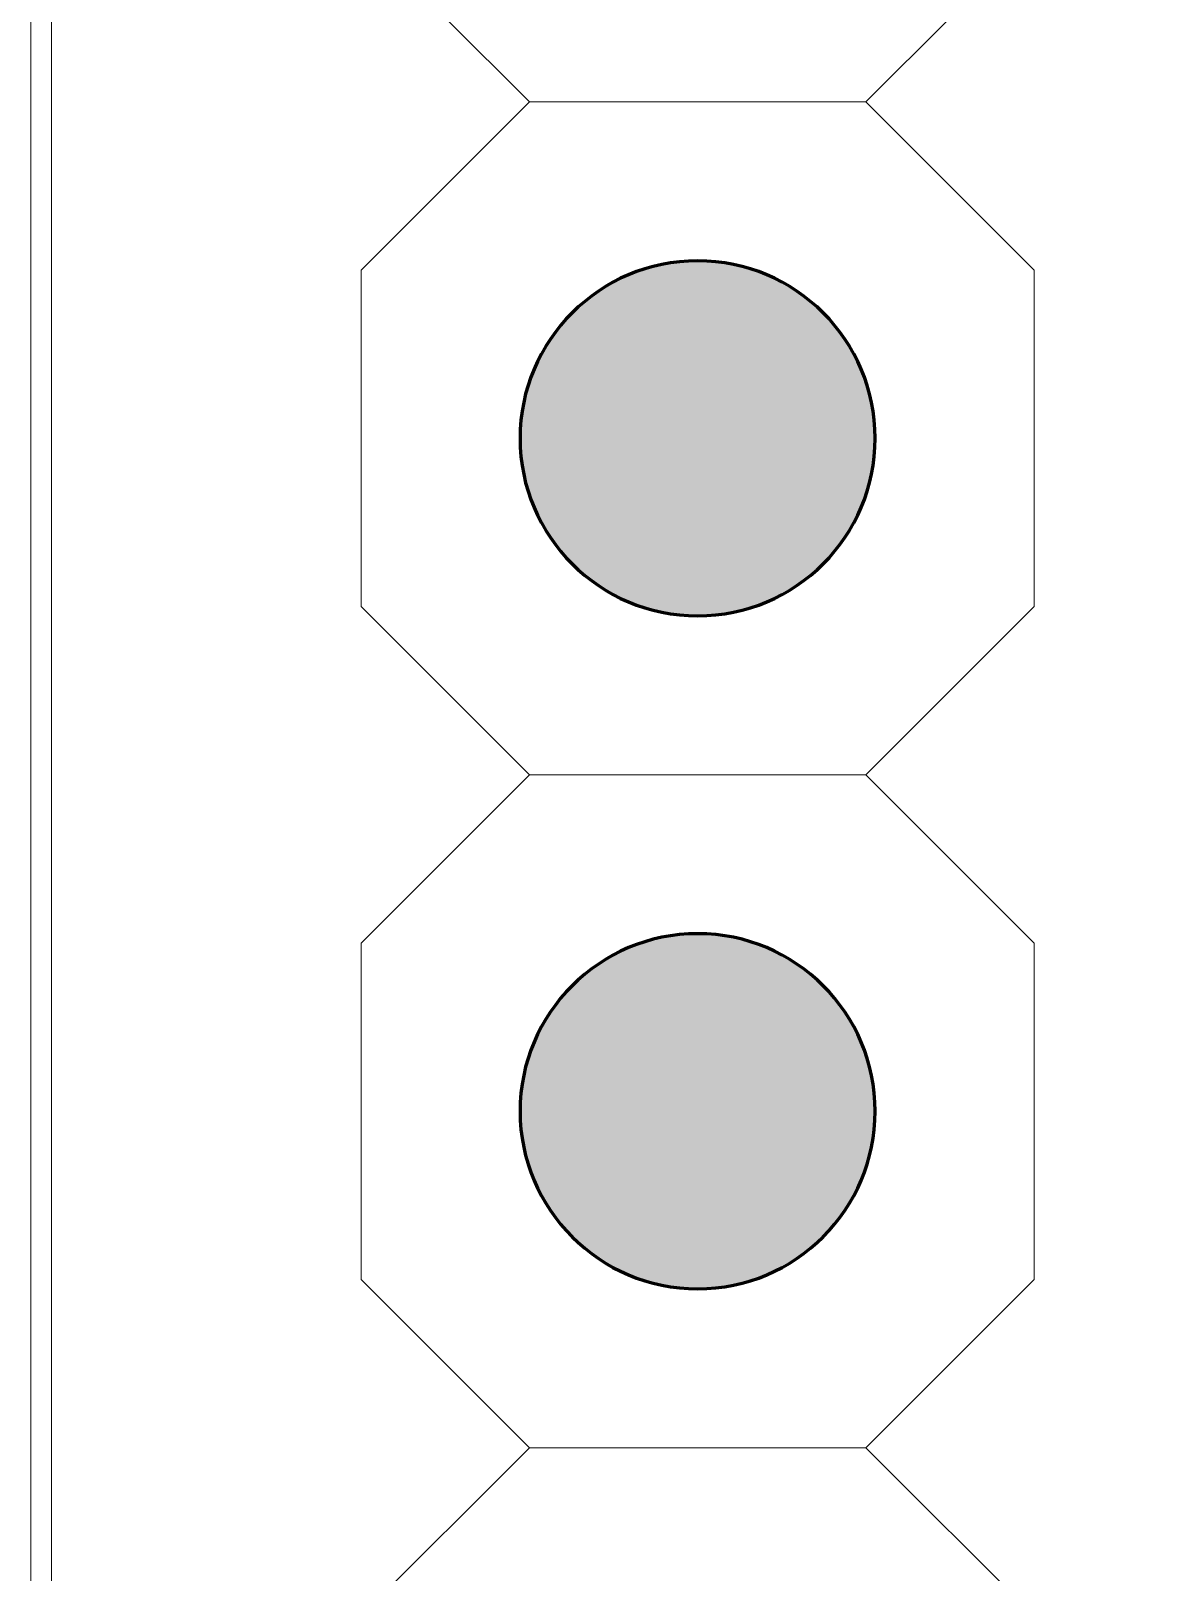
# Model space of a CAD drawing. Header units: inches. Extents: x 3.6 to 56.9, y 3.5 to 76.6.
# Drawn here: x 3.64 to 7.92, y 39.29 to 45.11 of the extents above; entities that cross this region are included whole.
import ezdxf

# ---------------------------------------------------------------- set-up
doc = ezdxf.new("R2010")
doc.units = ezdxf.units.IN
doc.header["$MEASUREMENT"] = 0
for name, color, linetype in [('board', 7, 'Continuous'), ('copper', 7, 'Continuous'), ('mask', 7, 'Continuous'), ('silk', 7, 'Continuous')]:
    doc.layers.add(name, color=color, linetype=linetype)

msp = doc.modelspace()

# ---------------------------------------------------------------- hatches: boundary and pattern name
at = {"layer": 'mask', "true_color": 0xffffff}
h = msp.add_hatch(color=7, dxfattribs=at)
edge = h.paths.add_edge_path()
edge.add_spline(control_points=[(6.1536, 42.9), (5.7834, 42.9), (5.4833, 43.2001), (5.4833, 43.5703), (5.4833, 43.9404), (5.7834, 44.2405), (6.1536, 44.2405), (6.5238, 44.2405), (6.8239, 43.9404), (6.8239, 43.5703), (6.8239, 43.2001), (6.5238, 42.9), (6.1536, 42.9)], knot_values=[0, 0, 0, 0, 1, 1, 1, 2, 2, 2, 3, 3, 3, 4, 4, 4, 4], degree=3, periodic=1)
h = msp.add_hatch(color=7, dxfattribs=at)
edge = h.paths.add_edge_path()
edge.add_spline(control_points=[(6.1536, 40.3598), (5.7834, 40.3598), (5.4833, 40.6599), (5.4833, 41.03), (5.4833, 41.4002), (5.7834, 41.7003), (6.1536, 41.7003), (6.5238, 41.7003), (6.8239, 41.4002), (6.8239, 41.03), (6.8239, 40.6599), (6.5238, 40.3598), (6.1536, 40.3598)], knot_values=[0, 0, 0, 0, 1, 1, 1, 2, 2, 2, 3, 3, 3, 4, 4, 4, 4], degree=3, periodic=1)

# ---------------------------------------------------------------- linework, layer by layer
at = {"layer": 'board', "color": 7, "lineweight": 20, "true_color": 0xffffff}
msp.add_lwpolyline([(3.6364, 60.5691), (56.8332, 60.5691), (56.8332, 3.7723), (3.6364, 3.7723), (3.6364, 60.5691)], dxfattribs=at)
msp.add_open_spline([(56.8521, 12.1646), (56.8521, 12.1646), (55.3337, 10.6434), (55.3337, 10.6434), (55.3337, 10.6434), (43.9474, 10.6434), (43.9474, 10.6434), (43.9474, 10.6434), (41.4173, 8.1094), (41.4173, 8.1094), (41.4173, 8.1094), (8.7761, 8.1094), (8.7761, 8.1094), (8.7761, 8.1094), (6.246, 10.6434), (6.246, 10.6434), (6.246, 10.6434), (4.7111, 10.6434), (4.7111, 10.6434), (4.2186, 10.5873), (3.7727, 10.9401), (3.7148, 11.4312), (3.7074, 11.4979), (3.7074, 11.5709), (3.7148, 11.6404), (3.7148, 11.6404), (3.7148, 75.5088), (3.7148, 75.5088), (3.6569, 76.0016), (4.0097, 76.4482), (4.5011, 76.5061), (4.5706, 76.5142), (4.6408, 76.5142), (4.7114, 76.5061), (4.7114, 76.5061), (55.8558, 76.5061), (55.8558, 76.5061), (56.3487, 76.5636), (56.7949, 76.2104), (56.8521, 75.7176), (56.8602, 75.6481), (56.8602, 75.5779), (56.8521, 75.5088), (56.8521, 75.5088), (56.8521, 12.1646), (56.8521, 12.1646)], degree=3, knots=[0, 0, 0, 0, 1, 1, 1, 2, 2, 2, 3, 3, 3, 4, 4, 4, 5, 5, 5, 6, 6, 6, 7, 7, 7, 8, 8, 8, 9, 9, 9, 10, 10, 10, 11, 11, 11, 12, 12, 12, 13, 13, 13, 14, 14, 14, 15, 15, 15, 15], dxfattribs=at)
at = {"layer": 'copper', "color": 7, "lineweight": 30, "true_color": 0xffffff}
for points in [[(6.1536, 42.9), (5.7834, 42.9), (5.4833, 43.2001), (5.4833, 43.5703), (5.4833, 43.9404), (5.7834, 44.2405), (6.1536, 44.2405), (6.5238, 44.2405), (6.8239, 43.9404), (6.8239, 43.5703), (6.8239, 43.2001), (6.5238, 42.9), (6.1536, 42.9)], [(6.1536, 40.3598), (5.7834, 40.3598), (5.4833, 40.6599), (5.4833, 41.03), (5.4833, 41.4002), (5.7834, 41.7003), (6.1536, 41.7003), (6.5238, 41.7003), (6.8239, 41.4002), (6.8239, 41.03), (6.8239, 40.6599), (6.5238, 40.3598), (6.1536, 40.3598)]]:
    msp.add_open_spline(points, degree=3, knots=[0, 0, 0, 0, 1, 1, 1, 2, 2, 2, 3, 3, 3, 4, 4, 4, 4], dxfattribs=at)
at = {"layer": 'mask', "lineweight": 0}
for points in [[(6.1536, 42.9), (5.7834, 42.9), (5.4833, 43.2001), (5.4833, 43.5703), (5.4833, 43.9404), (5.7834, 44.2405), (6.1536, 44.2405), (6.5238, 44.2405), (6.8239, 43.9404), (6.8239, 43.5703), (6.8239, 43.2001), (6.5238, 42.9), (6.1536, 42.9)], [(6.1536, 40.3598), (5.7834, 40.3598), (5.4833, 40.6599), (5.4833, 41.03), (5.4833, 41.4002), (5.7834, 41.7003), (6.1536, 41.7003), (6.5238, 41.7003), (6.8239, 41.4002), (6.8239, 41.03), (6.8239, 40.6599), (6.5238, 40.3598), (6.1536, 40.3598)]]:
    msp.add_open_spline(points, degree=3, knots=[0, 0, 0, 0, 1, 1, 1, 2, 2, 2, 3, 3, 3, 4, 4, 4, 4], dxfattribs=at)
at = {"layer": 'mask', "color": 7, "lineweight": 60, "true_color": 0xffffff}
for points in [[(6.1536, 42.9), (5.7834, 42.9), (5.4833, 43.2001), (5.4833, 43.5703), (5.4833, 43.9404), (5.7834, 44.2405), (6.1536, 44.2405), (6.5238, 44.2405), (6.8239, 43.9404), (6.8239, 43.5703), (6.8239, 43.2001), (6.5238, 42.9), (6.1536, 42.9)], [(6.1536, 40.3598), (5.7834, 40.3598), (5.4833, 40.6599), (5.4833, 41.03), (5.4833, 41.4002), (5.7834, 41.7003), (6.1536, 41.7003), (6.5238, 41.7003), (6.8239, 41.4002), (6.8239, 41.03), (6.8239, 40.6599), (6.5238, 40.3598), (6.1536, 40.3598)]]:
    msp.add_open_spline(points, degree=3, knots=[0, 0, 0, 0, 1, 1, 1, 2, 2, 2, 3, 3, 3, 4, 4, 4, 4], dxfattribs=at)
at = {"layer": 'silk', "color": 7, "lineweight": 20, "true_color": 0xffffff}
msp.add_lwpolyline([(3.6364, 60.5691), (56.8332, 60.5691), (56.8332, 3.7723), (3.6364, 3.7723), (3.6364, 60.5691)], dxfattribs=at)
at = {"layer": 'silk', "color": 7, "lineweight": 15, "true_color": 0xffffff}
for points in [[(5.519, 44.8403), (4.8836, 45.4753)], [(7.4236, 45.4753), (6.7886, 44.8403)], [(4.8836, 44.2051), (5.519, 44.8403)], [(6.7886, 44.8403), (5.519, 44.8403)], [(6.7886, 44.8403), (7.4236, 44.2051)], [(4.8836, 42.9353), (4.8836, 44.2051)], [(7.4236, 44.2051), (7.4236, 42.9353)], [(5.519, 42.3003), (4.8836, 42.9353)], [(7.4236, 42.9353), (6.7886, 42.3003)], [(5.519, 42.3003), (4.8836, 41.665)], [(6.7886, 42.3003), (5.519, 42.3003)], [(7.4236, 41.665), (6.7886, 42.3003)], [(4.8836, 40.3953), (4.8836, 41.665)], [(7.4236, 41.665), (7.4236, 40.3953)], [(5.519, 39.76), (4.8836, 40.3953)], [(7.4236, 40.3953), (6.7886, 39.76)], [(4.8836, 39.1253), (5.519, 39.76)], [(6.7886, 39.76), (5.519, 39.76)], [(6.7886, 39.76), (7.4236, 39.1253)]]:
    msp.add_lwpolyline(points, dxfattribs=at)
at = {"layer": 'silk', "lineweight": 0}
for points in [[(6.1536, 42.9), (5.7834, 42.9), (5.4833, 43.2001), (5.4833, 43.5703), (5.4833, 43.9404), (5.7834, 44.2405), (6.1536, 44.2405), (6.5238, 44.2405), (6.8239, 43.9404), (6.8239, 43.5703), (6.8239, 43.2001), (6.5238, 42.9), (6.1536, 42.9)], [(6.1536, 40.3598), (5.7834, 40.3598), (5.4833, 40.6599), (5.4833, 41.03), (5.4833, 41.4002), (5.7834, 41.7003), (6.1536, 41.7003), (6.5238, 41.7003), (6.8239, 41.4002), (6.8239, 41.03), (6.8239, 40.6599), (6.5238, 40.3598), (6.1536, 40.3598)]]:
    msp.add_open_spline(points, degree=3, knots=[0, 0, 0, 0, 1, 1, 1, 2, 2, 2, 3, 3, 3, 4, 4, 4, 4], dxfattribs=at)
at = {"layer": 'silk', "color": 18, "lineweight": 60, "true_color": 0x000000}
for points in [[(6.1536, 42.9), (5.7834, 42.9), (5.4833, 43.2001), (5.4833, 43.5703), (5.4833, 43.9404), (5.7834, 44.2405), (6.1536, 44.2405), (6.5238, 44.2405), (6.8239, 43.9404), (6.8239, 43.5703), (6.8239, 43.2001), (6.5238, 42.9), (6.1536, 42.9)], [(6.1536, 40.3598), (5.7834, 40.3598), (5.4833, 40.6599), (5.4833, 41.03), (5.4833, 41.4002), (5.7834, 41.7003), (6.1536, 41.7003), (6.5238, 41.7003), (6.8239, 41.4002), (6.8239, 41.03), (6.8239, 40.6599), (6.5238, 40.3598), (6.1536, 40.3598)]]:
    msp.add_open_spline(points, degree=3, knots=[0, 0, 0, 0, 1, 1, 1, 2, 2, 2, 3, 3, 3, 4, 4, 4, 4], dxfattribs=at)

doc.saveas('drawing.dxf')
